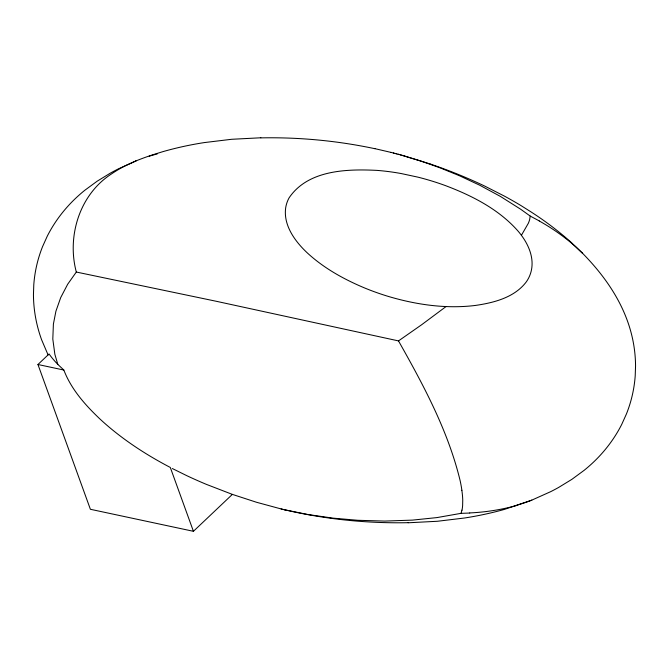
<?xml version="1.0" encoding="UTF-8"?>
<svg xmlns="http://www.w3.org/2000/svg" width="669" height="669" viewBox="0 0 669 669"><rect width="100%" height="100%" fill="white"/><g stroke="black" fill="none" stroke-linecap="round" stroke-linejoin="round"><path stroke-width="1" d="M400.338 154.848L420.96 161.078L439.901 167.785L459.252 175.646L479.782 185.254L500.345 196.385L520.633 209.213L530.216 216.07L529.664 219.482A36.678 32.204 6 0 1 528.368 223.22L521.402 235.312C528.644 245.021 533.862 257.389 531.512 269.682A39.496 34.679 6 0 1 526.47 281.649C514.653 297.554 493.864 302.798 475.224 305.465C446.19 309.011 416.653 304.788 388.756 296.551A232.243 203.903 6 0 1 363.903 287.67C343.565 279.09 323.913 268.16 307.573 253.158A114.332 100.383 6 0 1 303.182 248.843C292.796 237.988 283.531 223.622 285.655 207.95A38.677 33.952 6 0 1 289.05 197.915C307.849 169.993 346.542 168.864 376.923 170.386A204.839 179.844 6 0 1 401.266 173.564L417.933 177.151A242.663 213.06 6 0 1 445.479 185.614C472.347 195.766 499.082 209.405 518.266 231.34A86.811 76.216 6 0 1 521.402 235.304M461.97 510.163L460.966 513.357L436.957 517.589L412.447 520.114L384.642 521.084L357.798 520.29L333.053 518.141L307.957 514.528L284.818 509.828M135.506 161.112L125.647 165.619A124.225 109.072 6 0 0 111.196 174.132C79.536 194.704 66.775 236.324 76.316 272.04L67.686 284.233L60.703 297.596L55.92 311.194L53.395 324.064L52.809 339.074L54.858 354.302L57.818 364.396L63.839 370.041C71.131 389.141 85.055 404.82 99.664 418.735A252.748 221.907 6 0 0 110.895 428.603C129.167 443.723 149.312 456.459 170.302 467.455L193.425 531.303L232.377 494.391L256.52 502.268L281.206 508.967M193.425 531.303L90.39 509.285L37.949 364.505L49.071 353.96A87.856 77.136 6 0 0 57.835 364.388M446.047 306.561L421.637 324.749L398.498 340.906L216.137 301.251L76.316 272.04M136.351 160.769L118.413 168.856A214.983 188.75 6 0 0 110.318 173.154L97.122 181.224L84.796 190.28A169.081 148.451 6 0 0 75.647 198.283A163.721 143.743 6 0 0 47.265 236.174L42.573 246.593A164.248 144.203 6 0 0 33.785 284.818L33.45 294.594A169.324 148.669 6 0 0 41.603 339.743L48.076 354.913M135.832 160.978L137.195 160.426A255.775 224.567 6 0 1 152.465 154.882L162.784 151.679A308.392 270.761 6 0 1 204.471 142.564L231.633 139.286L260.851 137.781M516.828 505.279L525.901 502.36A152.624 134.001 6 0 0 531.805 500.136L550.587 491.707A214.983 188.75 6 0 0 558.682 487.417L571.878 479.347L584.204 470.282A169.081 148.451 6 0 0 593.353 462.279A163.721 143.743 6 0 0 621.735 424.389L626.427 413.977A164.248 144.203 6 0 0 635.216 375.744L635.55 365.968A169.324 148.669 6 0 0 627.397 320.819C618.056 295.071 601.515 272.492 582.39 253.125M531.805 500.136L504.485 509.377A309.78 271.982 6 0 1 464.529 518.007L437.367 521.276L408.149 522.782M149.212 156.178L157.382 153.853M469.747 513.039L460.966 513.357M37.949 364.505L63.839 370.041M374.933 148.66L391.306 152.465M285.563 510.004L294.067 511.91A440.654 386.891 6 0 0 408.149 522.681M284.074 509.653L285.479 509.987M283.33 509.477L284.626 509.786M282.586 509.301L283.765 509.586M281.841 509.126L282.912 509.377M281.097 508.942L282.059 509.176M390.997 152.39L393.966 153.142M393.339 152.984L396.625 153.837M395.68 153.594L399.276 154.539M398.013 154.213L404.569 155.994M404.979 156.153L430.719 164.131M232.377 494.391L206.428 484.389A438.17 384.708 6 0 1 186.659 475.609L172.326 468.534M530.216 216.07L539.298 220.929M571.602 242.839L582.657 253.392M582.231 252.966L576.017 247.053A201.152 176.608 6 0 0 539.256 220.987M398.498 340.906C423.552 385.26 448.188 430.978 460.18 480.844A172.309 151.278 6 0 1 461.886 490.277M571.661 242.788A318.243 279.416 6 0 0 529.99 211.253L521.042 205.617A380.477 334.057 6 0 0 504.351 196.084L484.782 186.116A449.192 394.384 6 0 0 430.711 164.164M260.851 137.881A440.654 386.891 6 0 1 374.924 148.702M516.886 505.43A192.856 169.324 6 0 1 469.738 512.931M461.978 510.171A42.682 37.481 6 0 0 462.63 505.471L462.747 500.044A111.915 98.259 6 0 0 461.853 490.277"/></g></svg>
